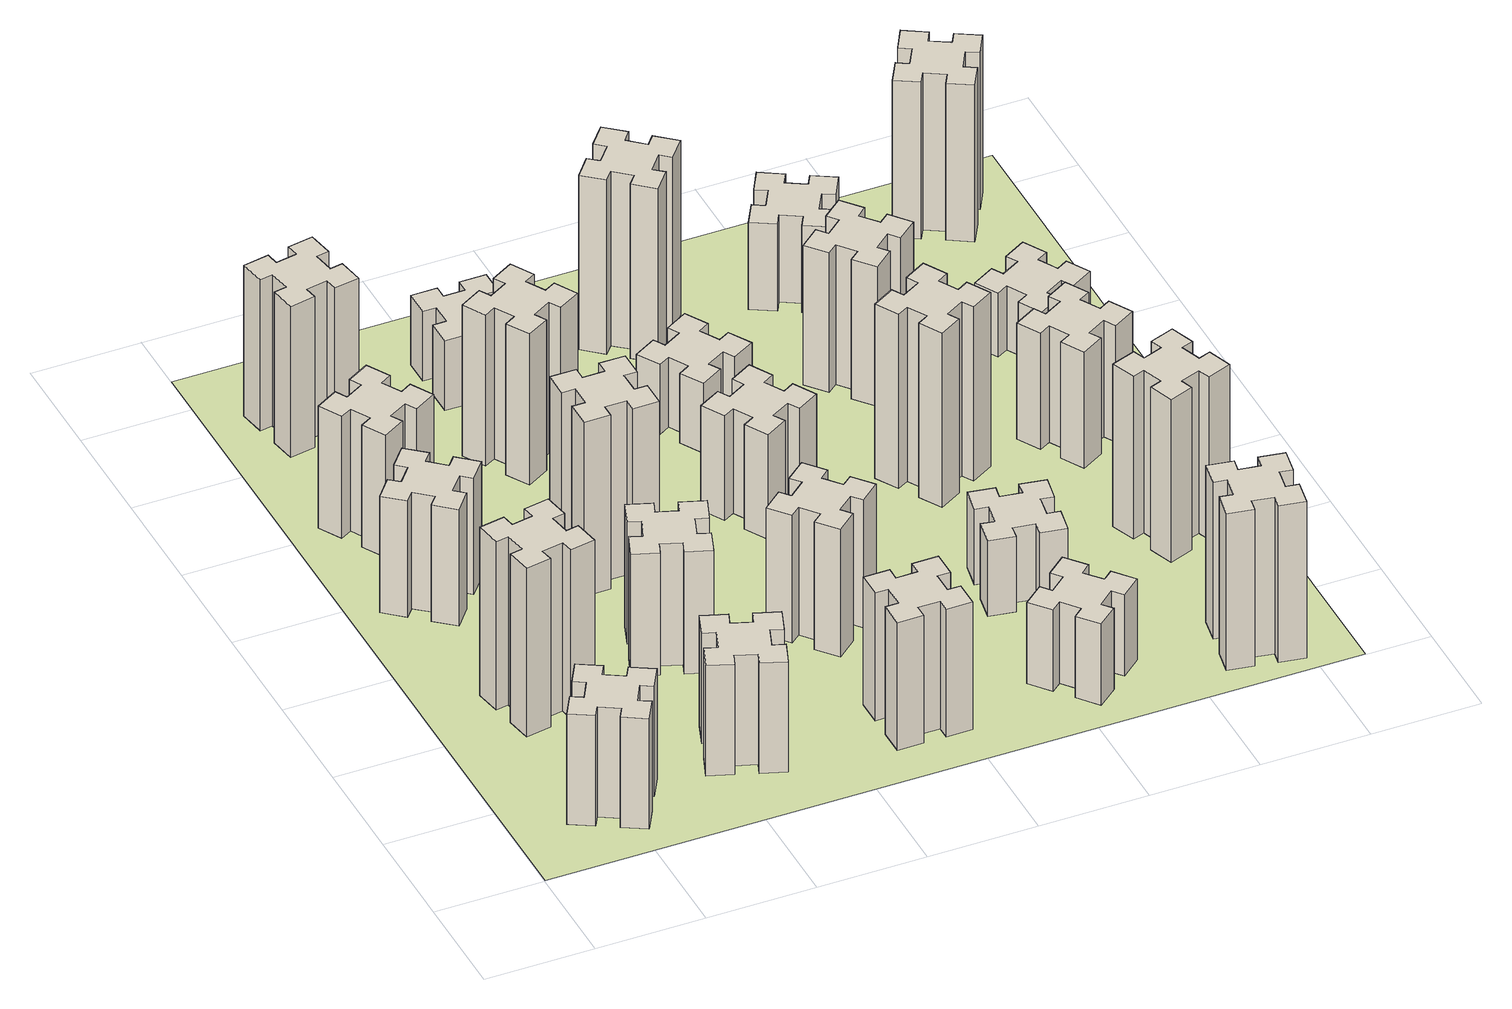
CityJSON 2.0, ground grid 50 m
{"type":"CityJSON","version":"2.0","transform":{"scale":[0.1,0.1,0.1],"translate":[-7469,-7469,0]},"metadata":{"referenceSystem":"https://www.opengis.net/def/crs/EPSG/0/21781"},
"CityObjects":{
"building1":{"type":"Building","attributes":{"class":"1000","function":"1000","usage":"1000","yearOfConstruction":2016,"roofType":"1000","measuredHeight":57,"storeysAboveGround":30,"storeysBelowGround":0},"geometry":[{"type":"Solid","lod":"1","boundaries":[[[[0,1,2,3,4,5,6,7,8,9,10,11,12,13,14,15,16,17,18,19]],[[17,16,20,21]],[[16,15,22,20]],[[15,14,23,22]],[[14,13,24,23]],[[13,12,25,24]],[[12,11,26,25]],[[11,10,27,26]],[[10,9,28,27]],[[9,8,29,28]],[[8,7,30,29]],[[7,6,31,30]],[[6,5,32,31]],[[5,4,33,32]],[[4,3,34,33]],[[3,2,35,34]],[[2,1,36,35]],[[1,0,37,36]],[[0,19,38,37]],[[19,18,39,38]],[[18,17,21,39]],[[24,25,26,27,28,29,30,31,32,33,34,35,36,37,38,39,21,20,22,23]]]]}]},
"building2":{"type":"Building","attributes":{"class":"1000","function":"1000","usage":"1000","yearOfConstruction":2016,"roofType":"1000","measuredHeight":87,"storeysAboveGround":30,"storeysBelowGround":0},"geometry":[{"type":"Solid","lod":"1","boundaries":[[[[40,41,42,43,44,45,46,47,48,49,50,51,52,53,54,55,56,57,58,59]],[[57,56,60,61]],[[56,55,62,60]],[[55,54,63,62]],[[54,53,64,63]],[[53,52,65,64]],[[52,51,66,65]],[[51,50,67,66]],[[50,49,68,67]],[[49,48,69,68]],[[48,47,70,69]],[[47,46,71,70]],[[46,45,72,71]],[[45,44,73,72]],[[44,43,74,73]],[[43,42,75,74]],[[42,41,76,75]],[[41,40,77,76]],[[40,59,78,77]],[[59,58,79,78]],[[58,57,61,79]],[[64,65,66,67,68,69,70,71,72,73,74,75,76,77,78,79,61,60,62,63]]]]}]},
"building3":{"type":"Building","attributes":{"class":"1000","function":"1000","usage":"1000","yearOfConstruction":2016,"roofType":"1000","measuredHeight":60,"storeysAboveGround":30,"storeysBelowGround":0},"geometry":[{"type":"Solid","lod":"1","boundaries":[[[[80,81,82,83,84,85,86,87,88,89,90,91,92,93,94,95,96,97,98,99]],[[97,96,100,101]],[[96,95,102,100]],[[95,94,103,102]],[[94,93,104,103]],[[93,92,105,104]],[[92,91,106,105]],[[91,90,107,106]],[[90,89,108,107]],[[89,88,109,108]],[[88,87,110,109]],[[87,86,111,110]],[[86,85,112,111]],[[85,84,113,112]],[[84,83,114,113]],[[83,82,115,114]],[[82,81,116,115]],[[81,80,117,116]],[[80,99,118,117]],[[99,98,119,118]],[[98,97,101,119]],[[104,105,106,107,108,109,110,111,112,113,114,115,116,117,118,119,101,100,102,103]]]]}]},
"building4":{"type":"Building","attributes":{"class":"1000","function":"1000","usage":"1000","yearOfConstruction":2016,"roofType":"1000","measuredHeight":63,"storeysAboveGround":30,"storeysBelowGround":0},"geometry":[{"type":"Solid","lod":"1","boundaries":[[[[120,121,122,123,124,125,126,127,128,129,130,131,132,133,134,135,136,137,138,139]],[[137,136,140,141]],[[136,135,142,140]],[[135,134,143,142]],[[134,133,144,143]],[[133,132,145,144]],[[132,131,146,145]],[[131,130,147,146]],[[130,129,148,147]],[[129,128,149,148]],[[128,127,150,149]],[[127,126,151,150]],[[126,125,152,151]],[[125,124,153,152]],[[124,123,154,153]],[[123,122,155,154]],[[122,121,156,155]],[[121,120,157,156]],[[120,139,158,157]],[[139,138,159,158]],[[138,137,141,159]],[[144,145,146,147,148,149,150,151,152,153,154,155,156,157,158,159,141,140,142,143]]]]}]},
"building5":{"type":"Building","attributes":{"class":"1000","function":"1000","usage":"1000","yearOfConstruction":2016,"roofType":"1000","measuredHeight":57,"storeysAboveGround":30,"storeysBelowGround":0},"geometry":[{"type":"Solid","lod":"1","boundaries":[[[[160,161,162,163,164,165,166,167,168,169,170,171,172,173,174,175,176,177,178,179]],[[177,176,180,181]],[[176,175,182,180]],[[175,174,183,182]],[[174,173,184,183]],[[173,172,185,184]],[[172,171,186,185]],[[171,170,187,186]],[[170,169,188,187]],[[169,168,189,188]],[[168,167,190,189]],[[167,166,191,190]],[[166,165,192,191]],[[165,164,193,192]],[[164,163,194,193]],[[163,162,195,194]],[[162,161,196,195]],[[161,160,197,196]],[[160,179,198,197]],[[179,178,199,198]],[[178,177,181,199]],[[184,185,186,187,188,189,190,191,192,193,194,195,196,197,198,199,181,180,182,183]]]]}]},
"building6":{"type":"Building","attributes":{"class":"1000","function":"1000","usage":"1000","yearOfConstruction":2016,"roofType":"1000","measuredHeight":78,"storeysAboveGround":30,"storeysBelowGround":0},"geometry":[{"type":"Solid","lod":"1","boundaries":[[[[200,201,202,203,204,205,206,207,208,209,210,211,212,213,214,215,216,217,218,219]],[[217,216,220,221]],[[216,215,222,220]],[[215,214,223,222]],[[214,213,224,223]],[[213,212,225,224]],[[212,211,226,225]],[[211,210,227,226]],[[210,209,228,227]],[[209,208,229,228]],[[208,207,230,229]],[[207,206,231,230]],[[206,205,232,231]],[[205,204,233,232]],[[204,203,234,233]],[[203,202,235,234]],[[202,201,236,235]],[[201,200,237,236]],[[200,219,238,237]],[[219,218,239,238]],[[218,217,221,239]],[[224,225,226,227,228,229,230,231,232,233,234,235,236,237,238,239,221,220,222,223]]]]}]},
"building7":{"type":"Building","attributes":{"class":"1000","function":"1000","usage":"1000","yearOfConstruction":2016,"roofType":"1000","measuredHeight":63,"storeysAboveGround":30,"storeysBelowGround":0},"geometry":[{"type":"Solid","lod":"1","boundaries":[[[[240,241,242,243,244,245,246,247,248,249,250,251,252,253,254,255,256,257,258,259]],[[257,256,260,261]],[[256,255,262,260]],[[255,254,263,262]],[[254,253,264,263]],[[253,252,265,264]],[[252,251,266,265]],[[251,250,267,266]],[[250,249,268,267]],[[249,248,269,268]],[[248,247,270,269]],[[247,246,271,270]],[[246,245,272,271]],[[245,244,273,272]],[[244,243,274,273]],[[243,242,275,274]],[[242,241,276,275]],[[241,240,277,276]],[[240,259,278,277]],[[259,258,279,278]],[[258,257,261,279]],[[264,265,266,267,268,269,270,271,272,273,274,275,276,277,278,279,261,260,262,263]]]]}]},
"building8":{"type":"Building","attributes":{"class":"1000","function":"1000","usage":"1000","yearOfConstruction":2016,"roofType":"1000","measuredHeight":90,"storeysAboveGround":30,"storeysBelowGround":0},"geometry":[{"type":"Solid","lod":"1","boundaries":[[[[280,281,282,283,284,285,286,287,288,289,290,291,292,293,294,295,296,297,298,299]],[[297,296,300,301]],[[296,295,302,300]],[[295,294,303,302]],[[294,293,304,303]],[[293,292,305,304]],[[292,291,306,305]],[[291,290,307,306]],[[290,289,308,307]],[[289,288,309,308]],[[288,287,310,309]],[[287,286,311,310]],[[286,285,312,311]],[[285,284,313,312]],[[284,283,314,313]],[[283,282,315,314]],[[282,281,316,315]],[[281,280,317,316]],[[280,299,318,317]],[[299,298,319,318]],[[298,297,301,319]],[[304,305,306,307,308,309,310,311,312,313,314,315,316,317,318,319,301,300,302,303]]]]}]},
"building9":{"type":"Building","attributes":{"class":"1000","function":"1000","usage":"1000","yearOfConstruction":2016,"roofType":"1000","measuredHeight":78,"storeysAboveGround":30,"storeysBelowGround":0},"geometry":[{"type":"Solid","lod":"1","boundaries":[[[[320,321,322,323,324,325,326,327,328,329,330,331,332,333,334,335,336,337,338,339]],[[337,336,340,341]],[[336,335,342,340]],[[335,334,343,342]],[[334,333,344,343]],[[333,332,345,344]],[[332,331,346,345]],[[331,330,347,346]],[[330,329,348,347]],[[329,328,349,348]],[[328,327,350,349]],[[327,326,351,350]],[[326,325,352,351]],[[325,324,353,352]],[[324,323,354,353]],[[323,322,355,354]],[[322,321,356,355]],[[321,320,357,356]],[[320,339,358,357]],[[339,338,359,358]],[[338,337,341,359]],[[344,345,346,347,348,349,350,351,352,353,354,355,356,357,358,359,341,340,342,343]]]]}]},
"building10":{"type":"Building","attributes":{"class":"1000","function":"1000","usage":"1000","yearOfConstruction":2016,"roofType":"1000","measuredHeight":66,"storeysAboveGround":30,"storeysBelowGround":0},"geometry":[{"type":"Solid","lod":"1","boundaries":[[[[360,361,362,363,364,365,366,367,368,369,370,371,372,373,374,375,376,377,378,379]],[[377,376,380,381]],[[376,375,382,380]],[[375,374,383,382]],[[374,373,384,383]],[[373,372,385,384]],[[372,371,386,385]],[[371,370,387,386]],[[370,369,388,387]],[[369,368,389,388]],[[368,367,390,389]],[[367,366,391,390]],[[366,365,392,391]],[[365,364,393,392]],[[364,363,394,393]],[[363,362,395,394]],[[362,361,396,395]],[[361,360,397,396]],[[360,379,398,397]],[[379,378,399,398]],[[378,377,381,399]],[[384,385,386,387,388,389,390,391,392,393,394,395,396,397,398,399,381,380,382,383]]]]}]},
"building11":{"type":"Building","attributes":{"class":"1000","function":"1000","usage":"1000","yearOfConstruction":2016,"roofType":"1000","measuredHeight":36,"storeysAboveGround":30,"storeysBelowGround":0},"geometry":[{"type":"Solid","lod":"1","boundaries":[[[[400,401,402,403,404,405,406,407,408,409,410,411,412,413,414,415,416,417,418,419]],[[417,416,420,421]],[[416,415,422,420]],[[415,414,423,422]],[[414,413,424,423]],[[413,412,425,424]],[[412,411,426,425]],[[411,410,427,426]],[[410,409,428,427]],[[409,408,429,428]],[[408,407,430,429]],[[407,406,431,430]],[[406,405,432,431]],[[405,404,433,432]],[[404,403,434,433]],[[403,402,435,434]],[[402,401,436,435]],[[401,400,437,436]],[[400,419,438,437]],[[419,418,439,438]],[[418,417,421,439]],[[424,425,426,427,428,429,430,431,432,433,434,435,436,437,438,439,421,420,422,423]]]]}]},
"building12":{"type":"Building","attributes":{"class":"1000","function":"1000","usage":"1000","yearOfConstruction":2016,"roofType":"1000","measuredHeight":66,"storeysAboveGround":30,"storeysBelowGround":0},"geometry":[{"type":"Solid","lod":"1","boundaries":[[[[440,441,442,443,444,445,446,447,448,449,450,451,452,453,454,455,456,457,458,459]],[[457,456,460,461]],[[456,455,462,460]],[[455,454,463,462]],[[454,453,464,463]],[[453,452,465,464]],[[452,451,466,465]],[[451,450,467,466]],[[450,449,468,467]],[[449,448,469,468]],[[448,447,470,469]],[[447,446,471,470]],[[446,445,472,471]],[[445,444,473,472]],[[444,443,474,473]],[[443,442,475,474]],[[442,441,476,475]],[[441,440,477,476]],[[440,459,478,477]],[[459,458,479,478]],[[458,457,461,479]],[[464,465,466,467,468,469,470,471,472,473,474,475,476,477,478,479,461,460,462,463]]]]}]},
"building13":{"type":"Building","attributes":{"class":"1000","function":"1000","usage":"1000","yearOfConstruction":2016,"roofType":"1000","measuredHeight":54,"storeysAboveGround":30,"storeysBelowGround":0},"geometry":[{"type":"Solid","lod":"1","boundaries":[[[[480,481,482,483,484,485,486,487,488,489,490,491,492,493,494,495,496,497,498,499]],[[497,496,500,501]],[[496,495,502,500]],[[495,494,503,502]],[[494,493,504,503]],[[493,492,505,504]],[[492,491,506,505]],[[491,490,507,506]],[[490,489,508,507]],[[489,488,509,508]],[[488,487,510,509]],[[487,486,511,510]],[[486,485,512,511]],[[485,484,513,512]],[[484,483,514,513]],[[483,482,515,514]],[[482,481,516,515]],[[481,480,517,516]],[[480,499,518,517]],[[499,498,519,518]],[[498,497,501,519]],[[504,505,506,507,508,509,510,511,512,513,514,515,516,517,518,519,501,500,502,503]]]]}]},
"building14":{"type":"Building","attributes":{"class":"1000","function":"1000","usage":"1000","yearOfConstruction":2016,"roofType":"1000","measuredHeight":36,"storeysAboveGround":30,"storeysBelowGround":0},"geometry":[{"type":"Solid","lod":"1","boundaries":[[[[520,521,522,523,524,525,526,527,528,529,530,531,532,533,534,535,536,537,538,539]],[[537,536,540,541]],[[536,535,542,540]],[[535,534,543,542]],[[534,533,544,543]],[[533,532,545,544]],[[532,531,546,545]],[[531,530,547,546]],[[530,529,548,547]],[[529,528,549,548]],[[528,527,550,549]],[[527,526,551,550]],[[526,525,552,551]],[[525,524,553,552]],[[524,523,554,553]],[[523,522,555,554]],[[522,521,556,555]],[[521,520,557,556]],[[520,539,558,557]],[[539,538,559,558]],[[538,537,541,559]],[[544,545,546,547,548,549,550,551,552,553,554,555,556,557,558,559,541,540,542,543]]]]}]},
"building15":{"type":"Building","attributes":{"class":"1000","function":"1000","usage":"1000","yearOfConstruction":2016,"roofType":"1000","measuredHeight":42,"storeysAboveGround":30,"storeysBelowGround":0},"geometry":[{"type":"Solid","lod":"1","boundaries":[[[[560,561,562,563,564,565,566,567,568,569,570,571,572,573,574,575,576,577,578,579]],[[577,576,580,581]],[[576,575,582,580]],[[575,574,583,582]],[[574,573,584,583]],[[573,572,585,584]],[[572,571,586,585]],[[571,570,587,586]],[[570,569,588,587]],[[569,568,589,588]],[[568,567,590,589]],[[567,566,591,590]],[[566,565,592,591]],[[565,564,593,592]],[[564,563,594,593]],[[563,562,595,594]],[[562,561,596,595]],[[561,560,597,596]],[[560,579,598,597]],[[579,578,599,598]],[[578,577,581,599]],[[584,585,586,587,588,589,590,591,592,593,594,595,596,597,598,599,581,580,582,583]]]]}]},
"building16":{"type":"Building","attributes":{"class":"1000","function":"1000","usage":"1000","yearOfConstruction":2016,"roofType":"1000","measuredHeight":90,"storeysAboveGround":30,"storeysBelowGround":0},"geometry":[{"type":"Solid","lod":"1","boundaries":[[[[600,601,602,603,604,605,606,607,608,609,610,611,612,613,614,615,616,617,618,619]],[[617,616,620,621]],[[616,615,622,620]],[[615,614,623,622]],[[614,613,624,623]],[[613,612,625,624]],[[612,611,626,625]],[[611,610,627,626]],[[610,609,628,627]],[[609,608,629,628]],[[608,607,630,629]],[[607,606,631,630]],[[606,605,632,631]],[[605,604,633,632]],[[604,603,634,633]],[[603,602,635,634]],[[602,601,636,635]],[[601,600,637,636]],[[600,619,638,637]],[[619,618,639,638]],[[618,617,621,639]],[[624,625,626,627,628,629,630,631,632,633,634,635,636,637,638,639,621,620,622,623]]]]}]},
"building17":{"type":"Building","attributes":{"class":"1000","function":"1000","usage":"1000","yearOfConstruction":2016,"roofType":"1000","measuredHeight":39,"storeysAboveGround":30,"storeysBelowGround":0},"geometry":[{"type":"Solid","lod":"1","boundaries":[[[[640,641,642,643,644,645,646,647,648,649,650,651,652,653,654,655,656,657,658,659]],[[657,656,660,661]],[[656,655,662,660]],[[655,654,663,662]],[[654,653,664,663]],[[653,652,665,664]],[[652,651,666,665]],[[651,650,667,666]],[[650,649,668,667]],[[649,648,669,668]],[[648,647,670,669]],[[647,646,671,670]],[[646,645,672,671]],[[645,644,673,672]],[[644,643,674,673]],[[643,642,675,674]],[[642,641,676,675]],[[641,640,677,676]],[[640,659,678,677]],[[659,658,679,678]],[[658,657,661,679]],[[664,665,666,667,668,669,670,671,672,673,674,675,676,677,678,679,661,660,662,663]]]]}]},
"building18":{"type":"Building","attributes":{"class":"1000","function":"1000","usage":"1000","yearOfConstruction":2016,"roofType":"1000","measuredHeight":90,"storeysAboveGround":30,"storeysBelowGround":0},"geometry":[{"type":"Solid","lod":"1","boundaries":[[[[680,681,682,683,684,685,686,687,688,689,690,691,692,693,694,695,696,697,698,699]],[[697,696,700,701]],[[696,695,702,700]],[[695,694,703,702]],[[694,693,704,703]],[[693,692,705,704]],[[692,691,706,705]],[[691,690,707,706]],[[690,689,708,707]],[[689,688,709,708]],[[688,687,710,709]],[[687,686,711,710]],[[686,685,712,711]],[[685,684,713,712]],[[684,683,714,713]],[[683,682,715,714]],[[682,681,716,715]],[[681,680,717,716]],[[680,699,718,717]],[[699,698,719,718]],[[698,697,701,719]],[[704,705,706,707,708,709,710,711,712,713,714,715,716,717,718,719,701,700,702,703]]]]}]},
"building19":{"type":"Building","attributes":{"class":"1000","function":"1000","usage":"1000","yearOfConstruction":2016,"roofType":"1000","measuredHeight":72,"storeysAboveGround":30,"storeysBelowGround":0},"geometry":[{"type":"Solid","lod":"1","boundaries":[[[[720,721,722,723,724,725,726,727,728,729,730,731,732,733,734,735,736,737,738,739]],[[737,736,740,741]],[[736,735,742,740]],[[735,734,743,742]],[[734,733,744,743]],[[733,732,745,744]],[[732,731,746,745]],[[731,730,747,746]],[[730,729,748,747]],[[729,728,749,748]],[[728,727,750,749]],[[727,726,751,750]],[[726,725,752,751]],[[725,724,753,752]],[[724,723,754,753]],[[723,722,755,754]],[[722,721,756,755]],[[721,720,757,756]],[[720,739,758,757]],[[739,738,759,758]],[[738,737,741,759]],[[744,745,746,747,748,749,750,751,752,753,754,755,756,757,758,759,741,740,742,743]]]]}]},
"building20":{"type":"Building","attributes":{"class":"1000","function":"1000","usage":"1000","yearOfConstruction":2016,"roofType":"1000","measuredHeight":81,"storeysAboveGround":30,"storeysBelowGround":0},"geometry":[{"type":"Solid","lod":"1","boundaries":[[[[760,761,762,763,764,765,766,767,768,769,770,771,772,773,774,775,776,777,778,779]],[[777,776,780,781]],[[776,775,782,780]],[[775,774,783,782]],[[774,773,784,783]],[[773,772,785,784]],[[772,771,786,785]],[[771,770,787,786]],[[770,769,788,787]],[[769,768,789,788]],[[768,767,790,789]],[[767,766,791,790]],[[766,765,792,791]],[[765,764,793,792]],[[764,763,794,793]],[[763,762,795,794]],[[762,761,796,795]],[[761,760,797,796]],[[760,779,798,797]],[[779,778,799,798]],[[778,777,781,799]],[[784,785,786,787,788,789,790,791,792,793,794,795,796,797,798,799,781,780,782,783]]]]}]},
"building21":{"type":"Building","attributes":{"class":"1000","function":"1000","usage":"1000","yearOfConstruction":2016,"roofType":"1000","measuredHeight":45,"storeysAboveGround":30,"storeysBelowGround":0},"geometry":[{"type":"Solid","lod":"1","boundaries":[[[[800,801,802,803,804,805,806,807,808,809,810,811,812,813,814,815,816,817,818,819]],[[817,816,820,821]],[[816,815,822,820]],[[815,814,823,822]],[[814,813,824,823]],[[813,812,825,824]],[[812,811,826,825]],[[811,810,827,826]],[[810,809,828,827]],[[809,808,829,828]],[[808,807,830,829]],[[807,806,831,830]],[[806,805,832,831]],[[805,804,833,832]],[[804,803,834,833]],[[803,802,835,834]],[[802,801,836,835]],[[801,800,837,836]],[[800,819,838,837]],[[819,818,839,838]],[[818,817,821,839]],[[824,825,826,827,828,829,830,831,832,833,834,835,836,837,838,839,821,820,822,823]]]]}]},
"building22":{"type":"Building","attributes":{"class":"1000","function":"1000","usage":"1000","yearOfConstruction":2016,"roofType":"1000","measuredHeight":84,"storeysAboveGround":30,"storeysBelowGround":0},"geometry":[{"type":"Solid","lod":"1","boundaries":[[[[840,841,842,843,844,845,846,847,848,849,850,851,852,853,854,855,856,857,858,859]],[[857,856,860,861]],[[856,855,862,860]],[[855,854,863,862]],[[854,853,864,863]],[[853,852,865,864]],[[852,851,866,865]],[[851,850,867,866]],[[850,849,868,867]],[[849,848,869,868]],[[848,847,870,869]],[[847,846,871,870]],[[846,845,872,871]],[[845,844,873,872]],[[844,843,874,873]],[[843,842,875,874]],[[842,841,876,875]],[[841,840,877,876]],[[840,859,878,877]],[[859,858,879,878]],[[858,857,861,879]],[[864,865,866,867,868,869,870,871,872,873,874,875,876,877,878,879,861,860,862,863]]]]}]},
"building23":{"type":"Building","attributes":{"class":"1000","function":"1000","usage":"1000","yearOfConstruction":2016,"roofType":"1000","measuredHeight":60,"storeysAboveGround":30,"storeysBelowGround":0},"geometry":[{"type":"Solid","lod":"1","boundaries":[[[[880,881,882,883,884,885,886,887,888,889,890,891,892,893,894,895,896,897,898,899]],[[897,896,900,901]],[[896,895,902,900]],[[895,894,903,902]],[[894,893,904,903]],[[893,892,905,904]],[[892,891,906,905]],[[891,890,907,906]],[[890,889,908,907]],[[889,888,909,908]],[[888,887,910,909]],[[887,886,911,910]],[[886,885,912,911]],[[885,884,913,912]],[[884,883,914,913]],[[883,882,915,914]],[[882,881,916,915]],[[881,880,917,916]],[[880,899,918,917]],[[899,898,919,918]],[[898,897,901,919]],[[904,905,906,907,908,909,910,911,912,913,914,915,916,917,918,919,901,900,902,903]]]]}]},
"building24":{"type":"Building","attributes":{"class":"1000","function":"1000","usage":"1000","yearOfConstruction":2016,"roofType":"1000","measuredHeight":33,"storeysAboveGround":30,"storeysBelowGround":0},"geometry":[{"type":"Solid","lod":"1","boundaries":[[[[920,921,922,923,924,925,926,927,928,929,930,931,932,933,934,935,936,937,938,939]],[[937,936,940,941]],[[936,935,942,940]],[[935,934,943,942]],[[934,933,944,943]],[[933,932,945,944]],[[932,931,946,945]],[[931,930,947,946]],[[930,929,948,947]],[[929,928,949,948]],[[928,927,950,949]],[[927,926,951,950]],[[926,925,952,951]],[[925,924,953,952]],[[924,923,954,953]],[[923,922,955,954]],[[922,921,956,955]],[[921,920,957,956]],[[920,939,958,957]],[[939,938,959,958]],[[938,937,941,959]],[[944,945,946,947,948,949,950,951,952,953,954,955,956,957,958,959,941,940,942,943]]]]}]},
"building25":{"type":"Building","attributes":{"class":"1000","function":"1000","usage":"1000","yearOfConstruction":2016,"roofType":"1000","measuredHeight":81,"storeysAboveGround":30,"storeysBelowGround":0},"geometry":[{"type":"Solid","lod":"1","boundaries":[[[[960,961,962,963,964,965,966,967,968,969,970,971,972,973,974,975,976,977,978,979]],[[977,976,980,981]],[[976,975,982,980]],[[975,974,983,982]],[[974,973,984,983]],[[973,972,985,984]],[[972,971,986,985]],[[971,970,987,986]],[[970,969,988,987]],[[969,968,989,988]],[[968,967,990,989]],[[967,966,991,990]],[[966,965,992,991]],[[965,964,993,992]],[[964,963,994,993]],[[963,962,995,994]],[[962,961,996,995]],[[961,960,997,996]],[[960,979,998,997]],[[979,978,999,998]],[[978,977,981,999]],[[984,985,986,987,988,989,990,991,992,993,994,995,996,997,998,999,981,980,982,983]]]]}]},
"landuse1":{"type":"LandUse","attributes":{"name":"plot1","function":"1010"},"geometry":[{"type":"MultiSurface","lod":"1","boundaries":[[[1000,1001,1002,1003]]]}]}
},
"vertices":[
[377,305,0],[464,255,0],[434,203,0],[538,143,0],[598,247,0],[546,277,0],[596,364,0],[648,334,0],[708,438,0],[604,498,0],[574,446,0],[487,496,0],[517,548,0],[413,608,0],[353,504,0],[405,474,0],[355,387,0],[303,417,0],[243,313,0],[347,253,0],[355,387,570],[303,417,570],[405,474,570],[353,504,570],[413,608,570],[517,548,570],[487,496,570],[574,446,570],[604,498,570],[708,438,570],[648,334,570],[596,364,570],[546,277,570],[598,247,570],[538,143,570],[434,203,570],[464,255,570],[377,305,570],[347,253,570],[243,313,570],
[445,998,0],[544,1016,0],[554,957,0],[672,977,0],[651,1096,0],[592,1085,0],[575,1184,0],[634,1194,0],[613,1312,0],[495,1291,0],[505,1232,0],[407,1215,0],[397,1274,0],[278,1253,0],[299,1135,0],[358,1145,0],[376,1047,0],[317,1037,0],[337,918,0],[456,939,0],[376,1047,870],[317,1037,870],[358,1145,870],[299,1135,870],[278,1253,870],[397,1274,870],[407,1215,870],[505,1232,870],[495,1291,870],[613,1312,870],[634,1194,870],[575,1184,870],[592,1085,870],[651,1096,870],[672,977,870],[554,957,870],[544,1016,870],[445,998,870],[456,939,870],[337,918,870],
[427,1846,0],[492,1923,0],[538,1884,0],[615,1976,0],[523,2053,0],[484,2007,0],[408,2072,0],[446,2118,0],[354,2195,0],[277,2103,0],[323,2064,0],[259,1988,0],[213,2026,0],[136,1934,0],[228,1857,0],[266,1903,0],[343,1839,0],[304,1793,0],[396,1716,0],[473,1808,0],[343,1839,600],[304,1793,600],[266,1903,600],[228,1857,600],[136,1934,600],[213,2026,600],[259,1988,600],[323,2064,600],[277,2103,600],[354,2195,600],[446,2118,600],[408,2072,600],[484,2007,600],[523,2053,600],[615,1976,600],[538,1884,600],[492,1923,600],[427,1846,600],[473,1808,600],[396,1716,600],
[496,2507,0],[446,2594,0],[498,2624,0],[438,2728,0],[334,2668,0],[364,2616,0],[277,2566,0],[247,2618,0],[143,2558,0],[203,2454,0],[255,2484,0],[305,2397,0],[253,2367,0],[313,2263,0],[417,2323,0],[387,2375,0],[474,2425,0],[504,2373,0],[608,2433,0],[548,2537,0],[474,2425,630],[504,2373,630],[387,2375,630],[417,2323,630],[313,2263,630],[253,2367,630],[305,2397,630],[255,2484,630],[203,2454,630],[143,2558,630],[247,2618,630],[277,2566,630],[364,2616,630],[334,2668,630],[438,2728,630],[498,2624,630],[446,2594,630],[496,2507,630],[548,2537,630],[608,2433,630],
[1202,391,0],[1236,485,0],[1292,464,0],[1333,577,0],[1220,618,0],[1200,562,0],[1106,596,0],[1127,652,0],[1014,693,0],[973,580,0],[1029,560,0],[995,466,0],[939,487,0],[897,374,0],[1010,333,0],[1031,389,0],[1125,355,0],[1104,299,0],[1217,257,0],[1258,370,0],[1125,355,570],[1104,299,570],[1031,389,570],[1010,333,570],[897,374,570],[939,487,570],[995,466,570],[1029,560,570],[973,580,570],[1014,693,570],[1127,652,570],[1106,596,570],[1200,562,570],[1220,618,570],[1333,577,570],[1292,464,570],[1236,485,570],[1202,391,570],[1258,370,570],[1217,257,570],
[492,3205,0],[475,3304,0],[534,3314,0],[513,3432,0],[395,3411,0],[405,3352,0],[307,3335,0],[297,3394,0],[178,3373,0],[199,3255,0],[258,3265,0],[276,3167,0],[217,3157,0],[237,3038,0],[356,3059,0],[345,3118,0],[444,3136,0],[454,3077,0],[572,3097,0],[551,3216,0],[444,3136,780],[454,3077,780],[345,3118,780],[356,3059,780],[237,3038,780],[217,3157,780],[276,3167,780],[258,3265,780],[199,3255,780],[178,3373,780],[297,3394,780],[307,3335,780],[405,3352,780],[395,3411,780],[513,3432,780],[534,3314,780],[475,3304,780],[492,3205,780],[551,3216,780],[572,3097,780],
[1202,1131,0],[1236,1225,0],[1292,1204,0],[1333,1317,0],[1220,1358,0],[1200,1302,0],[1106,1336,0],[1127,1392,0],[1014,1433,0],[973,1320,0],[1029,1300,0],[995,1206,0],[939,1227,0],[897,1114,0],[1010,1073,0],[1031,1129,0],[1125,1095,0],[1104,1039,0],[1217,997,0],[1258,1110,0],[1125,1095,630],[1104,1039,630],[1031,1129,630],[1010,1073,630],[897,1114,630],[939,1227,630],[995,1206,630],[1029,1300,630],[973,1320,630],[1014,1433,630],[1127,1392,630],[1106,1336,630],[1200,1302,630],[1220,1358,630],[1333,1317,630],[1292,1204,630],[1236,1225,630],[1202,1131,630],[1258,1110,630],[1217,997,630],
[1165,1965,0],[1065,1965,0],[1065,2025,0],[945,2025,0],[945,1905,0],[1005,1905,0],[1005,1805,0],[945,1805,0],[945,1685,0],[1065,1685,0],[1065,1745,0],[1165,1745,0],[1165,1685,0],[1285,1685,0],[1285,1805,0],[1225,1805,0],[1225,1905,0],[1285,1905,0],[1285,2025,0],[1165,2025,0],[1225,1905,900],[1285,1905,900],[1225,1805,900],[1285,1805,900],[1285,1685,900],[1165,1685,900],[1165,1745,900],[1065,1745,900],[1065,1685,900],[945,1685,900],[945,1805,900],[1005,1805,900],[1005,1905,900],[945,1905,900],[945,2025,900],[1065,2025,900],[1065,1965,900],[1165,1965,900],[1165,2025,900],[1285,2025,900],
[1236,2707,0],[1186,2794,0],[1238,2824,0],[1178,2928,0],[1074,2868,0],[1104,2816,0],[1017,2766,0],[987,2818,0],[883,2758,0],[943,2654,0],[995,2684,0],[1045,2597,0],[993,2567,0],[1053,2463,0],[1157,2523,0],[1127,2575,0],[1214,2625,0],[1244,2573,0],[1348,2633,0],[1288,2737,0],[1214,2625,780],[1244,2573,780],[1127,2575,780],[1157,2523,780],[1053,2463,780],[993,2567,780],[1045,2597,780],[995,2684,780],[943,2654,780],[883,2758,780],[987,2818,780],[1017,2766,780],[1104,2816,780],[1074,2868,780],[1178,2928,780],[1238,2824,780],[1186,2794,780],[1236,2707,780],[1288,2737,780],[1348,2633,780],
[1965,325,0],[1965,425,0],[2025,425,0],[2025,545,0],[1905,545,0],[1905,485,0],[1805,485,0],[1805,545,0],[1685,545,0],[1685,425,0],[1745,425,0],[1745,325,0],[1685,325,0],[1685,205,0],[1805,205,0],[1805,265,0],[1905,265,0],[1905,205,0],[2025,205,0],[2025,325,0],[1905,265,660],[1905,205,660],[1805,265,660],[1805,205,660],[1685,205,660],[1685,325,660],[1745,325,660],[1745,425,660],[1685,425,660],[1685,545,660],[1805,545,660],[1805,485,660],[1905,485,660],[1905,545,660],[2025,545,660],[2025,425,660],[1965,425,660],[1965,325,660],[2025,325,660],[2025,205,660],
[1225,3185,0],[1225,3285,0],[1285,3285,0],[1285,3405,0],[1165,3405,0],[1165,3345,0],[1065,3345,0],[1065,3405,0],[945,3405,0],[945,3285,0],[1005,3285,0],[1005,3185,0],[945,3185,0],[945,3065,0],[1065,3065,0],[1065,3125,0],[1165,3125,0],[1165,3065,0],[1285,3065,0],[1285,3185,0],[1165,3125,360],[1165,3065,360],[1065,3125,360],[1065,3065,360],[945,3065,360],[945,3185,360],[1005,3185,360],[1005,3285,360],[945,3285,360],[945,3405,360],[1065,3405,360],[1065,3345,360],[1165,3345,360],[1165,3405,360],[1285,3405,360],[1285,3285,360],[1225,3285,360],[1225,3185,360],[1285,3185,360],[1285,3065,360],
[1788,999,0],[1864,1063,0],[1903,1017,0],[1995,1094,0],[1918,1186,0],[1872,1148,0],[1807,1224,0],[1853,1263,0],[1776,1355,0],[1684,1278,0],[1723,1232,0],[1646,1167,0],[1608,1213,0],[1516,1136,0],[1593,1044,0],[1639,1083,0],[1703,1006,0],[1657,968,0],[1734,876,0],[1826,953,0],[1703,1006,660],[1657,968,660],[1639,1083,660],[1593,1044,660],[1516,1136,660],[1608,1213,660],[1646,1167,660],[1723,1232,660],[1684,1278,660],[1776,1355,660],[1853,1263,660],[1807,1224,660],[1872,1148,660],[1918,1186,660],[1995,1094,660],[1903,1017,660],[1864,1063,660],[1788,999,660],[1826,953,660],[1734,876,660],
[1844,2076,0],[1757,2026,0],[1727,2078,0],[1623,2018,0],[1683,1914,0],[1735,1944,0],[1785,1857,0],[1733,1827,0],[1793,1723,0],[1897,1783,0],[1867,1835,0],[1954,1885,0],[1984,1833,0],[2088,1893,0],[2028,1997,0],[1976,1967,0],[1926,2054,0],[1978,2084,0],[1918,2188,0],[1814,2128,0],[1926,2054,540],[1978,2084,540],[1976,1967,540],[2028,1997,540],[2088,1893,540],[1984,1833,540],[1954,1885,540],[1867,1835,540],[1897,1783,540],[1793,1723,540],[1733,1827,540],[1785,1857,540],[1735,1944,540],[1683,1914,540],[1623,2018,540],[1727,2078,540],[1757,2026,540],[1844,2076,540],[1814,2128,540],[1918,2188,540],
[1976,2607,0],[1926,2694,0],[1978,2724,0],[1918,2828,0],[1814,2768,0],[1844,2716,0],[1757,2666,0],[1727,2718,0],[1623,2658,0],[1683,2554,0],[1735,2584,0],[1785,2497,0],[1733,2467,0],[1793,2363,0],[1897,2423,0],[1867,2475,0],[1954,2525,0],[1984,2473,0],[2088,2533,0],[2028,2637,0],[1954,2525,360],[1984,2473,360],[1867,2475,360],[1897,2423,360],[1793,2363,360],[1733,2467,360],[1785,2497,360],[1735,2584,360],[1683,2554,360],[1623,2658,360],[1727,2718,360],[1757,2666,360],[1844,2716,360],[1814,2768,360],[1918,2828,360],[1978,2724,360],[1926,2694,360],[1976,2607,360],[2028,2637,360],[2088,2533,360],
[2628,259,0],[2704,323,0],[2743,277,0],[2835,354,0],[2758,446,0],[2712,408,0],[2647,484,0],[2693,523,0],[2616,615,0],[2524,538,0],[2563,492,0],[2486,427,0],[2448,473,0],[2356,396,0],[2433,304,0],[2479,343,0],[2543,266,0],[2497,228,0],[2574,136,0],[2666,213,0],[2543,266,420],[2497,228,420],[2479,343,420],[2433,304,420],[2356,396,420],[2448,473,420],[2486,427,420],[2563,492,420],[2524,538,420],[2616,615,420],[2693,523,420],[2647,484,420],[2712,408,420],[2758,446,420],[2835,354,420],[2743,277,420],[2704,323,420],[2628,259,420],[2666,213,420],[2574,136,420],
[1907,3126,0],[1972,3203,0],[2018,3164,0],[2095,3256,0],[2003,3333,0],[1964,3287,0],[1888,3352,0],[1926,3398,0],[1834,3475,0],[1757,3383,0],[1803,3344,0],[1739,3268,0],[1693,3306,0],[1616,3214,0],[1708,3137,0],[1746,3183,0],[1823,3119,0],[1784,3073,0],[1876,2996,0],[1953,3088,0],[1823,3119,900],[1784,3073,900],[1746,3183,900],[1708,3137,900],[1616,3214,900],[1693,3306,900],[1739,3268,900],[1803,3344,900],[1757,3383,900],[1834,3475,900],[1926,3398,900],[1888,3352,900],[1964,3287,900],[2003,3333,900],[2095,3256,900],[2018,3164,900],[1972,3203,900],[1907,3126,900],[1953,3088,900],[1876,2996,900],
[2496,1084,0],[2478,985,0],[2419,996,0],[2398,877,0],[2517,857,0],[2527,916,0],[2625,898,0],[2615,839,0],[2733,818,0],[2754,937,0],[2695,947,0],[2712,1045,0],[2771,1035,0],[2792,1153,0],[2674,1174,0],[2664,1115,0],[2565,1132,0],[2576,1191,0],[2457,1212,0],[2437,1094,0],[2565,1132,390],[2576,1191,390],[2664,1115,390],[2674,1174,390],[2792,1153,390],[2771,1035,390],[2712,1045,390],[2695,947,390],[2754,937,390],[2733,818,390],[2615,839,390],[2625,898,390],[2527,916,390],[2517,857,390],[2398,877,390],[2419,996,390],[2478,985,390],[2496,1084,390],[2437,1094,390],[2457,1212,390],
[2607,1735,0],[2694,1785,0],[2724,1733,0],[2828,1793,0],[2768,1897,0],[2716,1867,0],[2666,1954,0],[2718,1984,0],[2658,2088,0],[2554,2028,0],[2584,1976,0],[2497,1926,0],[2467,1978,0],[2363,1918,0],[2423,1814,0],[2475,1844,0],[2525,1757,0],[2473,1727,0],[2533,1623,0],[2637,1683,0],[2525,1757,900],[2473,1727,900],[2475,1844,900],[2423,1814,900],[2363,1918,900],[2467,1978,900],[2497,1926,900],[2584,1976,900],[2554,2028,900],[2658,2088,900],[2718,1984,900],[2666,1954,900],[2716,1867,900],[2768,1897,900],[2828,1793,900],[2724,1733,900],[2694,1785,900],[2607,1735,900],[2637,1683,900],[2533,1623,900],
[2563,2712,0],[2486,2647,0],[2448,2693,0],[2356,2616,0],[2433,2524,0],[2479,2563,0],[2543,2486,0],[2497,2448,0],[2574,2356,0],[2666,2433,0],[2628,2479,0],[2704,2543,0],[2743,2497,0],[2835,2574,0],[2758,2666,0],[2712,2628,0],[2647,2704,0],[2693,2743,0],[2616,2835,0],[2524,2758,0],[2647,2704,720],[2693,2743,720],[2712,2628,720],[2758,2666,720],[2835,2574,720],[2743,2497,720],[2704,2543,720],[2628,2479,720],[2666,2433,720],[2574,2356,720],[2497,2448,720],[2543,2486,720],[2479,2563,720],[2433,2524,720],[2356,2616,720],[2448,2693,720],[2486,2647,720],[2563,2712,720],[2524,2758,720],[2616,2835,720],
[3435,207,0],[3452,305,0],[3511,295,0],[3532,413,0],[3414,434,0],[3404,375,0],[3305,392,0],[3316,451,0],[3197,472,0],[3177,354,0],[3236,344,0],[3218,245,0],[3159,256,0],[3138,137,0],[3257,117,0],[3267,176,0],[3365,158,0],[3355,99,0],[3473,78,0],[3494,197,0],[3365,158,810],[3355,99,810],[3267,176,810],[3257,117,810],[3138,137,810],[3159,256,810],[3218,245,810],[3236,344,810],[3177,354,810],[3197,472,810],[3316,451,810],[3305,392,810],[3404,375,810],[3414,434,810],[3532,413,810],[3511,295,810],[3452,305,810],[3435,207,810],[3494,197,810],[3473,78,810],
[2497,3165,0],[2584,3115,0],[2554,3063,0],[2658,3003,0],[2718,3107,0],[2666,3137,0],[2716,3224,0],[2768,3194,0],[2828,3298,0],[2724,3358,0],[2694,3306,0],[2607,3356,0],[2637,3408,0],[2533,3468,0],[2473,3364,0],[2525,3334,0],[2475,3247,0],[2423,3277,0],[2363,3173,0],[2467,3113,0],[2475,3247,450],[2423,3277,450],[2525,3334,450],[2473,3364,450],[2533,3468,450],[2637,3408,450],[2607,3356,450],[2694,3306,450],[2724,3358,450],[2828,3298,450],[2768,3194,450],[2716,3224,450],[2666,3137,450],[2718,3107,450],[2658,3003,450],[2554,3063,450],[2584,3115,450],[2497,3165,450],[2467,3113,450],[2363,3173,450],
[3215,1125,0],[3249,1031,0],[3193,1010,0],[3234,897,0],[3347,939,0],[3326,995,0],[3420,1029,0],[3440,973,0],[3553,1014,0],[3512,1127,0],[3456,1106,0],[3422,1200,0],[3478,1220,0],[3437,1333,0],[3324,1292,0],[3345,1236,0],[3251,1202,0],[3230,1258,0],[3117,1217,0],[3159,1104,0],[3251,1202,840],[3230,1258,840],[3345,1236,840],[3324,1292,840],[3437,1333,840],[3478,1220,840],[3422,1200,840],[3456,1106,840],[3512,1127,840],[3553,1014,840],[3440,973,840],[3420,1029,840],[3326,995,840],[3347,939,840],[3234,897,840],[3193,1010,840],[3249,1031,840],[3215,1125,840],[3159,1104,840],[3117,1217,840],
[3224,1976,0],[3137,1926,0],[3107,1978,0],[3003,1918,0],[3063,1814,0],[3115,1844,0],[3165,1757,0],[3113,1727,0],[3173,1623,0],[3277,1683,0],[3247,1735,0],[3334,1785,0],[3364,1733,0],[3468,1793,0],[3408,1897,0],[3356,1867,0],[3306,1954,0],[3358,1984,0],[3298,2088,0],[3194,2028,0],[3306,1954,600],[3358,1984,600],[3356,1867,600],[3408,1897,600],[3468,1793,600],[3364,1733,600],[3334,1785,600],[3247,1735,600],[3277,1683,600],[3173,1623,600],[3113,1727,600],[3165,1757,600],[3115,1844,600],[3063,1814,600],[3003,1918,600],[3107,1978,600],[3137,1926,600],[3224,1976,600],[3194,2028,600],[3298,2088,600],
[3215,2484,0],[3265,2397,0],[3213,2367,0],[3273,2263,0],[3377,2323,0],[3347,2375,0],[3434,2425,0],[3464,2373,0],[3568,2433,0],[3508,2537,0],[3456,2507,0],[3406,2594,0],[3458,2624,0],[3398,2728,0],[3294,2668,0],[3324,2616,0],[3237,2566,0],[3207,2618,0],[3103,2558,0],[3163,2454,0],[3237,2566,330],[3207,2618,330],[3324,2616,330],[3294,2668,330],[3398,2728,330],[3458,2624,330],[3406,2594,330],[3456,2507,330],[3508,2537,330],[3568,2433,330],[3464,2373,330],[3434,2425,330],[3347,2375,330],[3377,2323,330],[3273,2263,330],[3213,2367,330],[3265,2397,330],[3215,2484,330],[3163,2454,330],[3103,2558,330],
[3237,3365,0],[3324,3315,0],[3294,3263,0],[3398,3203,0],[3458,3307,0],[3406,3337,0],[3456,3424,0],[3508,3394,0],[3568,3498,0],[3464,3558,0],[3434,3506,0],[3347,3556,0],[3377,3608,0],[3273,3668,0],[3213,3564,0],[3265,3534,0],[3215,3447,0],[3163,3477,0],[3103,3373,0],[3207,3313,0],[3215,3447,810],[3163,3477,810],[3265,3534,810],[3213,3564,810],[3273,3668,810],[3377,3608,810],[3347,3556,810],[3434,3506,810],[3464,3558,810],[3568,3498,810],[3508,3394,810],[3456,3424,810],[3406,3337,810],[3458,3307,810],[3398,3203,810],[3294,3263,810],[3324,3315,810],[3237,3365,810],[3207,3313,810],[3103,3373,810],
[5,3705,0],[3705,3705,0],[3705,5,0],[5,5,0]
]}
